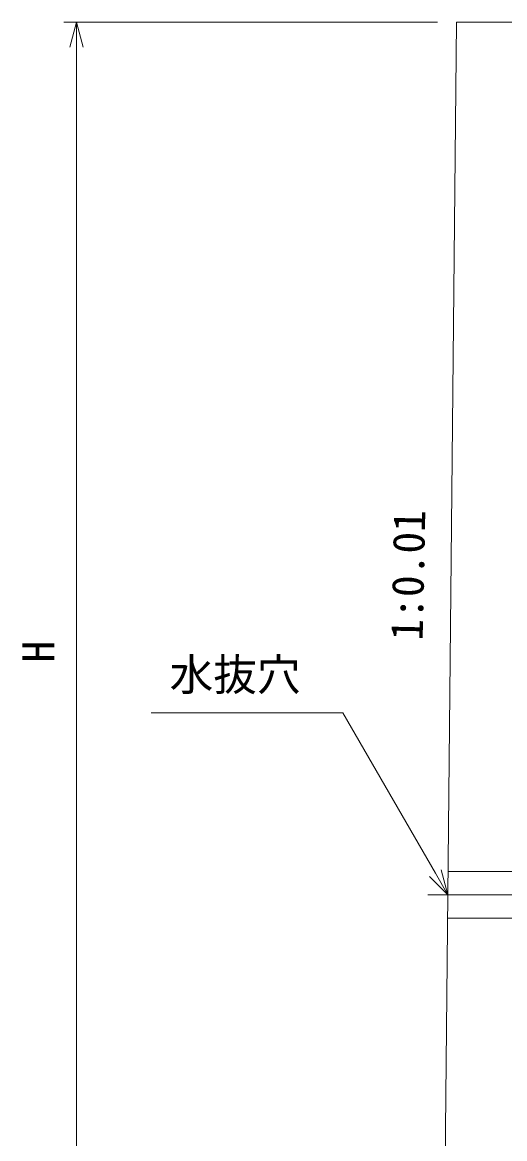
# Model space of a CAD drawing. Units: millimetres, scale not verified. Extents: x -2 to 84098, y -2 to 59398.
# Drawn here: x 36225 to 40094, y 34935 to 43892 of the extents above; entities that cross this region are included whole.
import ezdxf
from ezdxf.enums import TextEntityAlignment as Align

# ---------------------------------------------------------------- set-up
doc = ezdxf.new("R2010")
doc.units = ezdxf.units.MM
doc.header["$LTSCALE"] = 100
for name, color, linetype, lineweight in [('0_2', 1, 'Continuous', 18), ('D-BMK', 2, 'Continuous', 18), ('D-STR', 1, 'Continuous', 18), ('D-STR-DIM', 7, 'Continuous', 18), ('D-STR-HTXT', 7, 'Continuous', 18)]:
    doc.layers.add(name, color=color, linetype=linetype, lineweight=lineweight)
doc.layers.add('D-STR-TXT', color=1, linetype='Continuous')
doc.styles.add('ＭＳ ゴシック', font='')
doc.styles.get('ＭＳ ゴシック').set_extended_font_data('MS Gothic')

msp = doc.modelspace()

# ---------------------------------------------------------------- linework, layer by layer
at = {"layer": '0_2'}
for p, q in [((39638.4, 36892.1), (39584.8, 37092.1)), ((39492, 37038.5), (39638.4, 36892.1)), ((39638.4, 36892.1), (39538.4, 37065.3))]:
    msp.add_line(p, q, dxfattribs=at)
at = {"layer": 'D-BMK'}
msp.add_line((40543.6, 36892.1), (39477.8, 36892.1), dxfattribs=at)
at = {"layer": 'D-STR'}
for p, q in [((39708.4, 43892.1), (39608.4, 33892.1)), ((40458.4, 43892.1), (39708.4, 43892.1)), ((39640.3, 37079.6), (40334.7, 37079.6)), ((39636.5, 36704.6), (40343.3, 36704.6))]:
    msp.add_line(p, q, dxfattribs=at)
at = {"layer": 'D-STR-DIM'}
for p, q in [((39556.1, 43892.1), (36558.4, 43892.1)), ((36658.4, 43892.1), (36604.8, 43692.1)), ((36658.4, 33892.1), (36658.4, 43892.1)), ((36712, 43692.1), (36658.4, 43892.1))]:
    msp.add_line(p, q, dxfattribs=at)
at = {"layer": 'D-STR-HTXT'}
for p, q in [((38795, 38352.8), (37257.8, 38352.8)), ((39538.4, 37065.3), (38795, 38352.8))]:
    msp.add_line(p, q, dxfattribs=at)

# ---------------------------------------------------------------- texts
at = {"layer": 'D-STR-DIM', "color": 1, "style": 'ＭＳ ゴシック'}
msp.add_text('H', height=256.6, rotation=90, dxfattribs=at).set_placement((36558.4, 38754.6), align=Align.BOTTOM_LEFT)
at = {"layer": 'D-STR-HTXT', "color": 1, "style": 'ＭＳ ゴシック'}
msp.add_text('水抜穴', height=256.6, dxfattribs=at).set_placement((37406, 38452.8), align=Align.BOTTOM_LEFT)
at = {"layer": 'D-STR-TXT', "style": 'ＭＳ ゴシック'}
msp.add_text('1:0.01', height=256.6, rotation=88.794, dxfattribs=at).set_placement((39512.8, 38927.3), align=Align.BOTTOM_LEFT)

doc.saveas('drawing.dxf')
